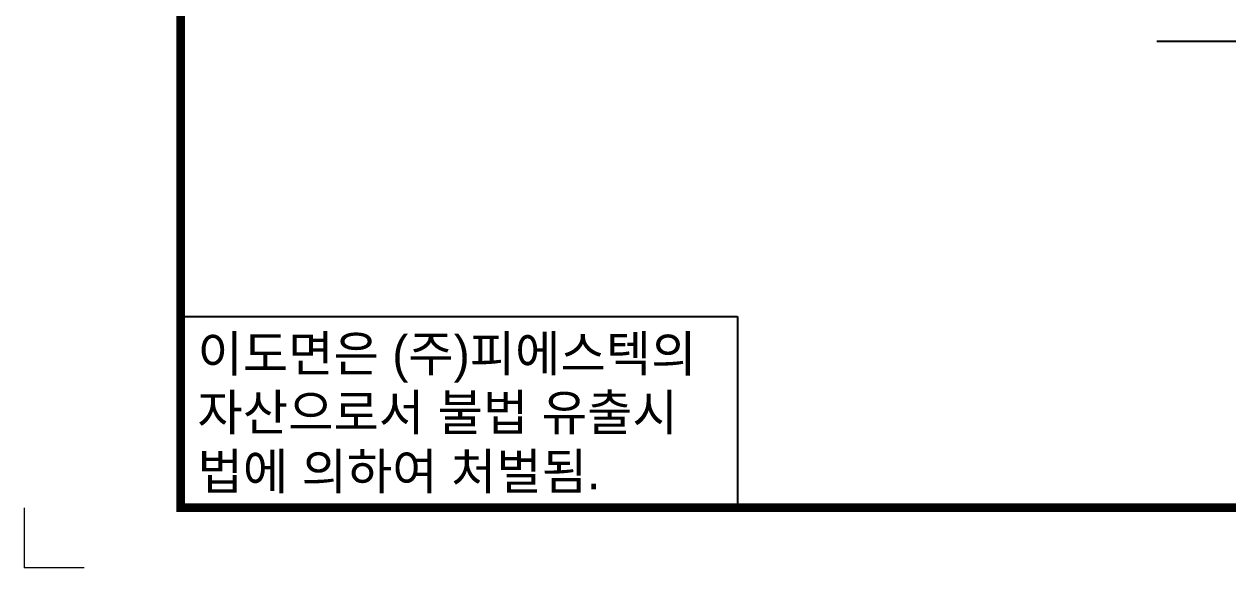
# Model space of a CAD drawing. Header units: millimetres. Extents: x 24815 to 37444, y -10619 to 6020.
# Drawn here: x 25715 to 27615, y 0 to 858 of the extents above; entities that cross this region are included whole.
import ezdxf
from ezdxf.enums import TextEntityAlignment as Align

# ---------------------------------------------------------------- set-up
doc = ezdxf.new("R2010")
doc.units = ezdxf.units.MM
doc.layers.add('FORMAT-1', color=7, linetype='Continuous')
doc.styles.add('h1', font='')
doc.styles.add('HAN', font='')
doc.styles.get('h1').set_extended_font_data('New Gulim')
doc.styles.get('HAN').set_extended_font_data('GulimChe')

# ---------------------------------------------------------------- blocks, each defined once
blk = doc.blocks.new('t3')
for p, q in [((0, 15.883), (46.25, 15.883)), ((0, 15.883), (0, 0)), ((46.25, 15.883), (46.25, 0)), ((0, 0), (46.25, 0))]:
    blk.add_line(p, q)
at = {"color": 1, "style": 'h1'}
for s, p in [('이도면은 (주)피에스텍의', (1.4, 11.293)), ('자산으로서 불법 유출시', (1.4, 6.407)), ('법에 의하여 처벌됨.', (1.4, 1.522))]:
    blk.add_text(s, height=3, dxfattribs=at).set_placement(p)
blk = doc.blocks.new('format-3')
at = {"color": 3, "lineweight": 9}
for p in [(0, 5), (5, 0)]:
    blk.add_line(p, (0, 0), dxfattribs=at)
at = {"layer": 'FORMAT-1', "const_width": 0.7}
blk.add_lwpolyline([(13, 5), (13, 286.3), (414.5, 286.3), (414.5, 5)], close=True, dxfattribs=at)
blk.add_blockref('t3', (13, 5))
at = {"style": 'HAN'}
for tag, height, p in [('MODEL-NAME', 3, (386.095, 31.525)), ('SCALE', 2.7, (320.808, 26.294)), ('PART-NAME', 3, (386.095, 26.294)), ('PART-NO', 3, (386.095, 21.014)), ('DRA-BY', 3, (260.72, 19.442)), ('CH-BY', 3, (277.209, 19.442)), ('APP-BY', 3, (293.697, 19.442)), ('관련업체', 3, (333.523, 9.263)), ('DRA-DATE', 2.5, (260.72, 7.475)), ('CH-DATE', 2.5, (277.209, 7.475)), ('APP-DATE', 2.5, (293.697, 7.475))]:
    blk.add_attdef(tag, text='', height=height, dxfattribs=at).set_placement(p, align=Align.MIDDLE_CENTER)

msp = doc.modelspace()

# ---------------------------------------------------------------- linework, layer by layer
msp.add_line((28001.5311, 830.18277), (27502.42644, 830.18277))

# ---------------------------------------------------------------- block references
at = {"xscale": 19, "yscale": 19, "zscale": 19}
msp.add_blockref('format-3', (25715.23224, 0.00004), dxfattribs=at)

doc.saveas('drawing.dxf')
